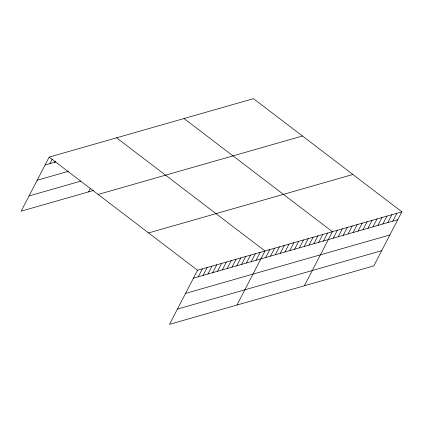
<?xml version="1.0" encoding="UTF-8"?>
<svg xmlns="http://www.w3.org/2000/svg" width="423" height="423" viewBox="0 0 423 423"><rect width="100%" height="100%" fill="white"/><g stroke="black" fill="none" stroke-linecap="round" stroke-linejoin="round"><path stroke-width="0.63" d="M401.85 211.833L197.541 270.276L169.517 324.335L373.826 265.898L401.85 211.833L253.483 98.665L49.174 157.102L21.15 211.167L93.388 190.503M49.898 163.616L52.235 159.106M54.715 162.242L55.297 161.115M88.571 191.878L90.395 188.362M198.265 276.79L202.358 268.901M203.082 275.415L207.175 267.521M207.899 274.035L211.986 266.146M212.716 272.661L216.803 264.766M217.528 271.28L221.62 263.386M222.345 269.9L226.437 262.011M227.162 268.526L231.254 260.631M231.978 267.146L236.066 259.257M236.795 265.771L240.883 257.877M241.607 264.391L245.7 256.502M246.424 263.016L250.516 255.122M251.241 261.636L255.333 253.747M256.058 260.261L260.145 252.367M236.938 305.052L264.962 250.992L116.595 137.819M265.686 257.507L269.779 249.612M270.503 256.127L274.596 248.238M275.32 254.752L279.413 246.858M280.137 253.372L284.224 245.483M284.954 251.997L289.041 244.103M289.766 250.617L293.858 242.728M294.582 249.242L298.675 241.348M299.399 247.862L303.492 239.968M304.216 246.482L308.304 238.593M309.033 245.107L313.12 237.213M313.845 243.727L317.937 235.838M318.662 242.353L322.754 234.458M323.479 240.973L327.571 233.084M304.364 285.768L332.383 231.704L184.016 118.53M333.255 238.175L337.348 230.286M338.22 236.758L342.307 228.864M343.18 235.341L347.272 227.447M348.14 233.919L352.232 226.03M353.105 232.502L357.192 224.608M358.064 231.08L362.157 223.191M363.029 229.663L367.116 221.768M367.989 228.24L372.081 220.351M372.949 226.823L377.041 218.929M377.913 225.406L382.001 217.512M382.873 223.984L386.966 216.095M387.838 222.567L391.925 214.673M392.798 221.144L396.89 213.255M45.081 164.996L55.915 161.898M37.187 180.23L68.489 171.278M29.05 195.928L80.819 181.123M98.136 194.453L302.445 136.01M148.579 232.93L352.888 174.488M193.448 278.17L397.757 219.727M185.554 293.403L389.863 234.961M177.417 309.102L381.726 250.659M49.174 157.102L197.541 270.276"/></g></svg>
